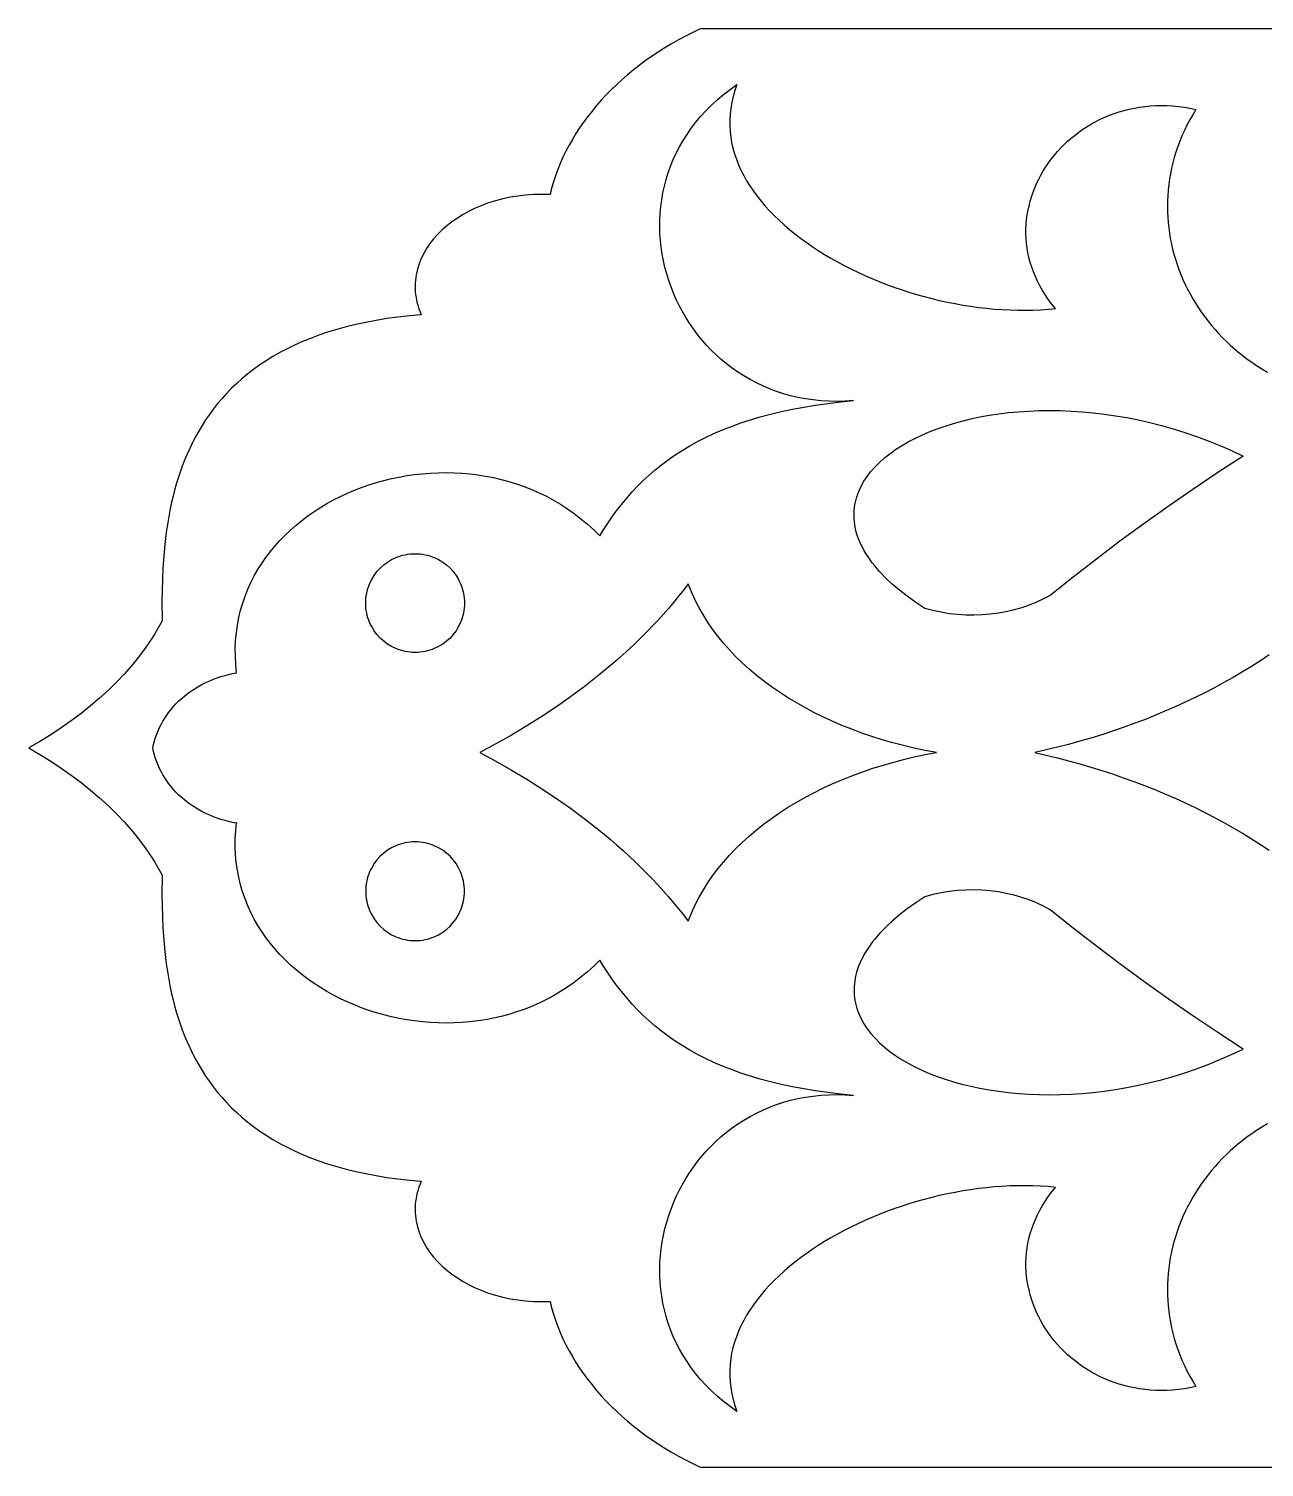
# Model space of a CAD drawing. Extents: x -350 to 350, y -46 to 278.
# Drawn here: x -350 to -270.4, y -46.4 to 46.3 of the extents above; entities that cross this region are included whole.
import ezdxf

# ---------------------------------------------------------------- set-up
doc = ezdxf.new("R2010")
doc.units = 0
doc.layers.add('LAYER_1', color=18, linetype='CONTINUOUS')

msp = doc.modelspace()

# ---------------------------------------------------------------- linework, layer by layer
at = {"layer": 'LAYER_1'}
for points in [[(-8.072, 46.302), (-306.723, 46.302), (-307.2, 46.07), (-307.667, 45.831), (-308.124, 45.583), (-308.571, 45.327), (-309.008, 45.064), (-309.434, 44.793), (-309.85, 44.514), (-310.256, 44.228), (-310.651, 43.935), (-311.034, 43.634), (-311.407, 43.327), (-311.769, 43.014), (-312.119, 42.693), (-312.457, 42.367), (-312.784, 42.034), (-313.099, 41.696), (-313.402, 41.351), (-313.693, 41.001), (-313.971, 40.646), (-314.237, 40.285), (-314.491, 39.92), (-314.731, 39.549), (-314.959, 39.174), (-315.174, 38.794), (-315.375, 38.409), (-315.563, 38.021), (-315.737, 37.628), (-315.897, 37.231), (-316.044, 36.831), (-316.177, 36.427), (-316.295, 36.02), (-316.399, 35.61), (-316.933, 35.623), (-317.457, 35.611), (-317.971, 35.577), (-318.474, 35.519), (-318.966, 35.439), (-319.445, 35.338), (-319.91, 35.217), (-320.361, 35.076), (-320.797, 34.916), (-321.218, 34.739), (-321.621, 34.544), (-322.007, 34.332), (-322.374, 34.105), (-322.722, 33.863), (-323.049, 33.607), (-323.356, 33.338), (-323.64, 33.056), (-323.902, 32.762), (-324.14, 32.458), (-324.354, 32.143), (-324.543, 31.819), (-324.705, 31.487), (-324.84, 31.147), (-324.948, 30.8), (-325.026, 30.446), (-325.055, 30.268), (-325.076, 30.088), (-325.089, 29.907), (-325.094, 29.724), (-325.092, 29.541), (-325.082, 29.357), (-325.064, 29.173), (-325.037, 28.987), (-325.003, 28.801), (-324.96, 28.615), (-324.909, 28.428), (-324.849, 28.241), (-324.78, 28.054), (-324.703, 27.867), (-325.463, 27.799), (-326.2, 27.716), (-326.914, 27.618), (-327.605, 27.506), (-328.274, 27.38), (-328.921, 27.24), (-329.547, 27.087), (-330.152, 26.921), (-330.735, 26.742), (-331.299, 26.552), (-331.842, 26.349), (-332.365, 26.136), (-332.869, 25.911), (-333.354, 25.675), (-333.821, 25.429), (-334.269, 25.173), (-334.699, 24.907), (-335.112, 24.632), (-335.507, 24.348), (-335.886, 24.055), (-336.249, 23.755), (-336.595, 23.446), (-336.925, 23.13), (-337.24, 22.806), (-337.54, 22.476), (-337.826, 22.14), (-338.097, 21.797), (-338.354, 21.449), (-338.598, 21.095), (-338.829, 20.736), (-339.046, 20.373), (-339.252, 20.006), (-339.445, 19.634), (-339.626, 19.259), (-339.796, 18.881), (-339.955, 18.5), (-340.104, 18.116), (-340.242, 17.73), (-340.37, 17.343), (-340.489, 16.954), (-340.598, 16.564), (-340.699, 16.173), (-340.791, 15.783), (-340.875, 15.392), (-341.02, 14.611), (-341.137, 13.836), (-341.229, 13.067), (-341.298, 12.309), (-341.348, 11.563), (-341.382, 10.834), (-341.402, 10.123), (-341.412, 9.434), (-341.41, 8.133), (-341.574, 7.833), (-341.746, 7.535), (-341.925, 7.24), (-342.111, 6.948), (-342.505, 6.371), (-342.927, 5.806), (-343.378, 5.252), (-343.855, 4.709), (-344.359, 4.177), (-344.889, 3.658), (-345.444, 3.15), (-346.025, 2.655), (-346.63, 2.171), (-347.258, 1.701), (-347.91, 1.243), (-348.585, 0.797), (-349.282, 0.365), (-350, -0.054), (-349.282, -0.473), (-348.585, -0.905), (-347.91, -1.351), (-347.258, -1.809), (-346.63, -2.28), (-346.025, -2.763), (-345.444, -3.258), (-344.889, -3.766), (-344.359, -4.286), (-343.855, -4.817), (-343.378, -5.36), (-342.927, -5.914), (-342.505, -6.479), (-342.111, -7.056), (-341.925, -7.348), (-341.746, -7.643), (-341.574, -7.941), (-341.41, -8.241), (-341.412, -9.543), (-341.402, -10.231), (-341.382, -10.942), (-341.348, -11.671), (-341.298, -12.417), (-341.229, -13.175), (-341.137, -13.944), (-341.02, -14.72), (-340.875, -15.5), (-340.791, -15.891), (-340.699, -16.282), (-340.598, -16.672), (-340.489, -17.062), (-340.37, -17.451), (-340.242, -17.838), (-340.104, -18.224), (-339.955, -18.608), (-339.796, -18.989), (-339.626, -19.367), (-339.445, -19.742), (-339.252, -20.114), (-339.046, -20.481), (-338.829, -20.845), (-338.598, -21.203), (-338.354, -21.557), (-338.097, -21.905), (-337.826, -22.248), (-337.54, -22.584), (-337.24, -22.914), (-336.925, -23.238), (-336.595, -23.554), (-336.249, -23.863), (-335.886, -24.163), (-335.507, -24.456), (-335.112, -24.74), (-334.699, -25.015), (-334.269, -25.281), (-333.821, -25.537), (-333.354, -25.783), (-332.869, -26.019), (-332.365, -26.244), (-331.842, -26.458), (-331.299, -26.66), (-330.735, -26.851), (-330.152, -27.029), (-329.547, -27.195), (-328.921, -27.348), (-328.274, -27.488), (-327.605, -27.614), (-326.914, -27.726), (-326.2, -27.824), (-325.463, -27.907), (-324.703, -27.975), (-324.78, -28.162), (-324.849, -28.349), (-324.909, -28.536), (-324.96, -28.723), (-325.003, -28.909), (-325.037, -29.095), (-325.064, -29.281), (-325.082, -29.465), (-325.092, -29.649), (-325.094, -29.833), (-325.089, -30.015), (-325.076, -30.196), (-325.055, -30.376), (-325.026, -30.554), (-324.948, -30.908), (-324.84, -31.255), (-324.705, -31.595), (-324.543, -31.928), (-324.354, -32.251), (-324.14, -32.566), (-323.902, -32.871), (-323.64, -33.164), (-323.356, -33.446), (-323.049, -33.715), (-322.722, -33.971), (-322.374, -34.213), (-322.007, -34.44), (-321.621, -34.652), (-321.218, -34.847), (-320.797, -35.025), (-320.361, -35.184), (-319.91, -35.325), (-319.445, -35.446), (-318.966, -35.547), (-318.474, -35.627), (-317.971, -35.685), (-317.457, -35.719), (-316.933, -35.731), (-316.399, -35.718), (-316.295, -36.128), (-316.177, -36.535), (-316.044, -36.939), (-315.897, -37.339), (-315.737, -37.736), (-315.563, -38.129), (-315.375, -38.517), (-315.174, -38.902), (-314.959, -39.282), (-314.731, -39.657), (-314.491, -40.028), (-314.237, -40.393), (-313.971, -40.754), (-313.693, -41.11), (-313.402, -41.459), (-313.099, -41.804), (-312.784, -42.142), (-312.457, -42.475), (-312.119, -42.801), (-311.769, -43.122), (-311.407, -43.435), (-311.034, -43.742), (-310.651, -44.043), (-310.256, -44.336), (-309.85, -44.622), (-309.434, -44.901), (-309.008, -45.172), (-308.571, -45.436), (-308.124, -45.691), (-307.667, -45.939), (-307.2, -46.178), (-306.723, -46.41), (-8.072, -46.41)], [(-270.156, -24.28), (-270.477, -24.469), (-270.792, -24.666), (-271.099, -24.871), (-271.399, -25.082), (-271.691, -25.301), (-271.977, -25.527), (-272.254, -25.76), (-272.525, -25.999), (-272.787, -26.245), (-273.042, -26.497), (-273.289, -26.755), (-273.528, -27.019), (-273.759, -27.288), (-273.982, -27.563), (-274.196, -27.844), (-274.403, -28.129), (-274.6, -28.419), (-274.789, -28.714), (-274.969, -29.014), (-275.141, -29.318), (-275.303, -29.626), (-275.457, -29.937), (-275.601, -30.253), (-275.736, -30.572), (-275.862, -30.895), (-275.978, -31.221), (-276.085, -31.55), (-276.182, -31.881), (-276.269, -32.216), (-276.346, -32.552), (-276.414, -32.891), (-276.471, -33.232), (-276.519, -33.575), (-276.556, -33.92), (-276.582, -34.266), (-276.598, -34.613), (-276.604, -34.961), (-276.598, -35.311), (-276.582, -35.661), (-276.555, -36.011), (-276.517, -36.362), (-276.468, -36.713), (-276.408, -37.064), (-276.336, -37.415), (-276.253, -37.765), (-276.158, -38.115), (-276.052, -38.464), (-275.934, -38.812), (-275.804, -39.159), (-275.662, -39.504), (-275.508, -39.848), (-275.342, -40.191), (-275.164, -40.531), (-274.973, -40.869), (-274.77, -41.205), (-275.149, -41.285), (-275.525, -41.35), (-275.897, -41.4), (-276.266, -41.435), (-276.631, -41.457), (-276.992, -41.464), (-277.348, -41.458), (-277.7, -41.438), (-278.048, -41.406), (-278.391, -41.361), (-278.728, -41.303), (-279.061, -41.234), (-279.388, -41.152), (-279.709, -41.059), (-280.024, -40.955), (-280.333, -40.84), (-280.636, -40.714), (-280.932, -40.579), (-281.221, -40.433), (-281.504, -40.277), (-281.779, -40.112), (-282.047, -39.938), (-282.307, -39.755), (-282.559, -39.563), (-282.804, -39.364), (-283.04, -39.156), (-283.267, -38.941), (-283.486, -38.718), (-283.697, -38.489), (-283.898, -38.253), (-284.089, -38.01), (-284.271, -37.761), (-284.444, -37.507), (-284.606, -37.247), (-284.759, -36.981), (-284.901, -36.711), (-285.032, -36.437), (-285.153, -36.157), (-285.263, -35.874), (-285.361, -35.588), (-285.448, -35.297), (-285.524, -35.004), (-285.587, -34.708), (-285.639, -34.409), (-285.678, -34.109), (-285.705, -33.806), (-285.719, -33.501), (-285.72, -33.196), (-285.708, -32.889), (-285.683, -32.582), (-285.645, -32.274), (-285.592, -31.966), (-285.526, -31.658), (-285.445, -31.351), (-285.35, -31.045), (-285.241, -30.739), (-285.116, -30.435), (-284.977, -30.133), (-284.823, -29.833), (-284.653, -29.535), (-284.467, -29.239), (-284.266, -28.947), (-284.048, -28.657), (-283.814, -28.371), (-284.297, -28.327), (-284.784, -28.295), (-285.275, -28.274), (-285.769, -28.266), (-286.266, -28.269), (-286.765, -28.284), (-287.267, -28.31), (-287.769, -28.347), (-288.273, -28.395), (-288.778, -28.454), (-289.283, -28.523), (-289.787, -28.603), (-290.29, -28.693), (-290.793, -28.793), (-291.294, -28.903), (-291.792, -29.023), (-292.288, -29.153), (-292.781, -29.291), (-293.271, -29.439), (-293.756, -29.596), (-294.237, -29.762), (-294.714, -29.937), (-295.185, -30.12), (-295.65, -30.311), (-296.109, -30.511), (-296.562, -30.718), (-297.007, -30.934), (-297.445, -31.157), (-297.875, -31.387), (-298.296, -31.625), (-298.708, -31.87), (-299.111, -32.122), (-299.505, -32.381), (-299.888, -32.646), (-300.26, -32.918), (-300.621, -33.196), (-300.97, -33.48), (-301.308, -33.769), (-301.632, -34.065), (-301.944, -34.366), (-302.243, -34.673), (-302.527, -34.985), (-302.797, -35.302), (-303.052, -35.623), (-303.292, -35.95), (-303.517, -36.281), (-303.725, -36.616), (-303.917, -36.955), (-304.091, -37.299), (-304.248, -37.646), (-304.387, -37.997), (-304.507, -38.351), (-304.609, -38.709), (-304.691, -39.069), (-304.754, -39.433), (-304.796, -39.799), (-304.818, -40.169), (-304.818, -40.54), (-304.797, -40.914), (-304.754, -41.29), (-304.688, -41.667), (-304.599, -42.047), (-304.487, -42.428), (-304.351, -42.81), (-304.796, -42.494), (-305.218, -42.167), (-305.618, -41.829), (-305.997, -41.481), (-306.354, -41.123), (-306.689, -40.756), (-307.003, -40.38), (-307.297, -39.996), (-307.569, -39.605), (-307.821, -39.206), (-308.053, -38.801), (-308.264, -38.39), (-308.456, -37.974), (-308.628, -37.553), (-308.781, -37.128), (-308.914, -36.699), (-309.028, -36.267), (-309.124, -35.832), (-309.2, -35.395), (-309.259, -34.956), (-309.299, -34.517), (-309.321, -34.077), (-309.325, -33.637), (-309.312, -33.198), (-309.282, -32.76), (-309.234, -32.324), (-309.17, -31.89), (-309.089, -31.459), (-308.991, -31.031), (-308.877, -30.608), (-308.747, -30.188), (-308.601, -29.774), (-308.439, -29.365), (-308.262, -28.963), (-308.07, -28.567), (-307.863, -28.178), (-307.641, -27.797), (-307.404, -27.425), (-307.154, -27.061), (-306.888, -26.707), (-306.609, -26.362), (-306.317, -26.028), (-306.01, -25.706), (-305.691, -25.394), (-305.358, -25.095), (-305.013, -24.809), (-304.655, -24.535), (-304.284, -24.276), (-303.901, -24.031), (-303.506, -23.801), (-303.1, -23.586), (-302.681, -23.387), (-302.252, -23.204), (-301.811, -23.039), (-301.359, -22.891), (-300.897, -22.762), (-300.424, -22.651), (-299.94, -22.559), (-299.447, -22.487), (-298.943, -22.436), (-298.43, -22.405), (-297.908, -22.396), (-297.376, -22.409), (-296.835, -22.444), (-297.675, -22.362), (-298.489, -22.265), (-299.276, -22.154), (-300.039, -22.03), (-300.776, -21.892), (-301.489, -21.74), (-302.178, -21.575), (-302.843, -21.397), (-303.486, -21.205), (-304.107, -21.002), (-304.705, -20.786), (-305.283, -20.557), (-305.84, -20.316), (-306.377, -20.064), (-306.894, -19.8), (-307.392, -19.524), (-307.871, -19.238), (-308.332, -18.94), (-308.776, -18.631), (-309.203, -18.311), (-309.613, -17.981), (-310.008, -17.641), (-310.386, -17.291), (-310.75, -16.931), (-311.1, -16.561), (-311.436, -16.182), (-311.758, -15.794), (-312.068, -15.396), (-312.365, -14.99), (-312.651, -14.575), (-312.926, -14.151), (-313.189, -13.72), (-313.584, -14.111), (-313.991, -14.482), (-314.408, -14.831), (-314.836, -15.16), (-315.273, -15.468), (-315.72, -15.756), (-316.175, -16.024), (-316.637, -16.272), (-317.107, -16.5), (-317.584, -16.709), (-318.067, -16.899), (-318.555, -17.069), (-319.048, -17.221), (-319.545, -17.354), (-320.046, -17.468), (-320.55, -17.565), (-321.057, -17.643), (-321.565, -17.704), (-322.075, -17.747), (-322.585, -17.772), (-323.096, -17.78), (-323.606, -17.772), (-324.114, -17.747), (-324.621, -17.705), (-325.126, -17.646), (-325.628, -17.572), (-326.126, -17.482), (-326.62, -17.376), (-327.11, -17.254), (-327.594, -17.117), (-328.072, -16.965), (-328.543, -16.799), (-329.008, -16.617), (-329.465, -16.421), (-329.913, -16.211), (-330.353, -15.987), (-330.783, -15.749), (-331.203, -15.497), (-331.612, -15.232), (-332.01, -14.953), (-332.396, -14.662), (-332.769, -14.358), (-333.13, -14.041), (-333.476, -13.712), (-333.809, -13.37), (-334.126, -13.017), (-334.428, -12.652), (-334.714, -12.275), (-334.983, -11.887), (-335.235, -11.488), (-335.468, -11.078), (-335.684, -10.657), (-335.88, -10.226), (-336.057, -9.785), (-336.213, -9.333), (-336.348, -8.871), (-336.462, -8.4), (-336.554, -7.919), (-336.623, -7.429), (-336.669, -6.93), (-336.691, -6.423), (-336.688, -5.906), (-336.66, -5.381), (-336.607, -4.848), (-336.606, -4.894), (-336.601, -4.892), (-336.859, -4.845), (-337.114, -4.79), (-337.365, -4.726), (-337.611, -4.655), (-337.853, -4.575), (-338.091, -4.488), (-338.324, -4.393), (-338.551, -4.29), (-338.774, -4.181), (-338.991, -4.064), (-339.203, -3.94), (-339.409, -3.809), (-339.608, -3.672), (-339.802, -3.529), (-339.989, -3.379), (-340.17, -3.223), (-340.344, -3.062), (-340.511, -2.895), (-340.671, -2.722), (-340.823, -2.544), (-340.968, -2.36), (-341.106, -2.172), (-341.235, -1.979), (-341.356, -1.781), (-341.469, -1.579), (-341.573, -1.373), (-341.669, -1.162), (-341.755, -0.948), (-341.833, -0.73), (-341.901, -0.508), (-341.959, -0.282), (-342.008, -0.054), (-341.959, 0.174), (-341.901, 0.4), (-341.833, 0.621), (-341.755, 0.84), (-341.669, 1.054), (-341.573, 1.265), (-341.469, 1.471), (-341.356, 1.673), (-341.235, 1.871), (-341.106, 2.064), (-340.968, 2.252), (-340.823, 2.436), (-340.671, 2.614), (-340.511, 2.787), (-340.344, 2.954), (-340.17, 3.115), (-339.989, 3.271), (-339.802, 3.421), (-339.608, 3.564), (-339.409, 3.701), (-339.203, 3.832), (-338.991, 3.956), (-338.774, 4.072), (-338.551, 4.182), (-338.324, 4.285), (-338.091, 4.38), (-337.853, 4.467), (-337.611, 4.547), (-337.365, 4.618), (-337.114, 4.682), (-336.859, 4.737), (-336.601, 4.784), (-336.654, 5.32), (-336.682, 5.847), (-336.685, 6.366), (-336.664, 6.876), (-336.618, 7.377), (-336.549, 7.869), (-336.458, 8.351), (-336.344, 8.823), (-336.209, 9.286), (-336.053, 9.739), (-335.877, 10.181), (-335.681, 10.613), (-335.465, 11.034), (-335.232, 11.444), (-334.98, 11.843), (-334.711, 12.231), (-334.426, 12.608), (-334.124, 12.972), (-333.806, 13.325), (-333.474, 13.666), (-333.128, 13.994), (-332.768, 14.31), (-332.394, 14.613), (-332.008, 14.903), (-331.611, 15.18), (-331.201, 15.444), (-330.782, 15.695), (-330.352, 15.931), (-329.912, 16.154), (-329.464, 16.363), (-329.007, 16.557), (-328.543, 16.737), (-328.071, 16.902), (-327.593, 17.052), (-327.109, 17.187), (-326.62, 17.306), (-326.126, 17.41), (-325.627, 17.499), (-325.126, 17.571), (-324.621, 17.627), (-324.114, 17.667), (-323.605, 17.691), (-323.095, 17.697), (-322.585, 17.687), (-322.075, 17.66), (-321.565, 17.615), (-321.057, 17.553), (-320.55, 17.472), (-320.046, 17.374), (-319.545, 17.258), (-319.048, 17.124), (-318.555, 16.97), (-318.067, 16.799), (-317.584, 16.608), (-317.107, 16.398), (-316.637, 16.168), (-316.175, 15.919), (-315.72, 15.651), (-315.273, 15.362), (-314.836, 15.053), (-314.408, 14.724), (-313.991, 14.374), (-313.584, 14.003), (-313.189, 13.612), (-312.926, 14.043), (-312.651, 14.467), (-312.365, 14.882), (-312.068, 15.288), (-311.758, 15.685), (-311.436, 16.074), (-311.1, 16.453), (-310.75, 16.823), (-310.386, 17.183), (-310.008, 17.533), (-309.613, 17.873), (-309.203, 18.203), (-308.776, 18.523), (-308.332, 18.831), (-307.871, 19.129), (-307.392, 19.416), (-306.894, 19.692), (-306.377, 19.956), (-305.84, 20.208), (-305.283, 20.449), (-304.705, 20.677), (-304.107, 20.894), (-303.486, 21.097), (-302.843, 21.288), (-302.178, 21.467), (-301.489, 21.632), (-300.776, 21.783), (-300.039, 21.922), (-299.276, 22.046), (-298.489, 22.157), (-297.675, 22.254), (-296.835, 22.336), (-297.376, 22.301), (-297.908, 22.288), (-298.43, 22.297), (-298.943, 22.328), (-299.447, 22.379), (-299.94, 22.451), (-300.424, 22.543), (-300.897, 22.654), (-301.359, 22.783), (-301.811, 22.931), (-302.252, 23.096), (-302.681, 23.279), (-303.1, 23.478), (-303.506, 23.692), (-303.901, 23.923), (-304.284, 24.168), (-304.655, 24.427), (-305.013, 24.701), (-305.358, 24.987), (-305.691, 25.286), (-306.01, 25.597), (-306.317, 25.92), (-306.609, 26.254), (-306.888, 26.599), (-307.154, 26.953), (-307.404, 27.317), (-307.641, 27.689), (-307.863, 28.07), (-308.07, 28.459), (-308.262, 28.855), (-308.439, 29.257), (-308.601, 29.666), (-308.747, 30.08), (-308.877, 30.5), (-308.991, 30.923), (-309.089, 31.351), (-309.17, 31.782), (-309.234, 32.216), (-309.282, 32.652), (-309.312, 33.09), (-309.325, 33.529), (-309.321, 33.969), (-309.299, 34.409), (-309.259, 34.848), (-309.2, 35.287), (-309.124, 35.724), (-309.028, 36.158), (-308.914, 36.591), (-308.781, 37.02), (-308.628, 37.445), (-308.456, 37.866), (-308.264, 38.282), (-308.053, 38.693), (-307.821, 39.098), (-307.569, 39.497), (-307.297, 39.888), (-307.003, 40.272), (-306.689, 40.648), (-306.354, 41.015), (-305.997, 41.373), (-305.618, 41.721), (-305.218, 42.059), (-304.796, 42.386), (-304.351, 42.702), (-304.487, 42.32), (-304.599, 41.939), (-304.688, 41.559), (-304.754, 41.181), (-304.797, 40.806), (-304.818, 40.432), (-304.818, 40.06), (-304.796, 39.691), (-304.754, 39.325), (-304.691, 38.961), (-304.609, 38.6), (-304.507, 38.243), (-304.387, 37.889), (-304.248, 37.538), (-304.091, 37.19), (-303.917, 36.847), (-303.725, 36.508), (-303.517, 36.172), (-303.292, 35.842), (-303.052, 35.515), (-302.797, 35.193), (-302.527, 34.877), (-302.243, 34.565), (-301.944, 34.258), (-301.632, 33.957), (-301.308, 33.661), (-300.97, 33.371), (-300.621, 33.087), (-300.26, 32.809), (-299.888, 32.538), (-299.505, 32.273), (-299.111, 32.014), (-298.708, 31.762), (-298.296, 31.517), (-297.875, 31.279), (-297.445, 31.049), (-297.007, 30.826), (-296.562, 30.61), (-296.109, 30.403), (-295.65, 30.203), (-295.185, 30.012), (-294.714, 29.829), (-294.237, 29.654), (-293.756, 29.488), (-293.271, 29.331), (-292.781, 29.183), (-292.288, 29.044), (-291.792, 28.915), (-291.294, 28.795), (-290.793, 28.685), (-290.29, 28.585), (-289.787, 28.495), (-289.283, 28.415), (-288.778, 28.346), (-288.273, 28.287), (-287.769, 28.239), (-287.267, 28.202), (-286.765, 28.176), (-286.266, 28.161), (-285.769, 28.158), (-285.275, 28.166), (-284.784, 28.187), (-284.297, 28.219), (-283.814, 28.263), (-284.048, 28.549), (-284.266, 28.838), (-284.467, 29.131), (-284.653, 29.426), (-284.823, 29.725), (-284.977, 30.025), (-285.116, 30.327), (-285.241, 30.631), (-285.35, 30.936), (-285.445, 31.243), (-285.526, 31.55), (-285.592, 31.858), (-285.645, 32.166), (-285.683, 32.474), (-285.708, 32.781), (-285.72, 33.088), (-285.719, 33.393), (-285.705, 33.698), (-285.678, 34), (-285.639, 34.301), (-285.587, 34.6), (-285.524, 34.896), (-285.448, 35.189), (-285.361, 35.479), (-285.263, 35.766), (-285.153, 36.049), (-285.032, 36.328), (-284.901, 36.603), (-284.759, 36.873), (-284.606, 37.139), (-284.444, 37.399), (-284.271, 37.653), (-284.089, 37.902), (-283.898, 38.144), (-283.697, 38.381), (-283.486, 38.61), (-283.267, 38.833), (-283.04, 39.048), (-282.804, 39.255), (-282.559, 39.455), (-282.307, 39.647), (-282.047, 39.83), (-281.779, 40.004), (-281.504, 40.169), (-281.221, 40.324), (-280.932, 40.47), (-280.636, 40.606), (-280.333, 40.732), (-280.024, 40.847), (-279.709, 40.951), (-279.388, 41.044), (-279.061, 41.126), (-278.728, 41.195), (-278.391, 41.253), (-278.048, 41.298), (-277.7, 41.33), (-277.348, 41.35), (-276.992, 41.356), (-276.631, 41.348), (-276.266, 41.327), (-275.897, 41.291), (-275.525, 41.241), (-275.149, 41.177), (-274.77, 41.097), (-274.973, 40.761), (-275.164, 40.423), (-275.342, 40.082), (-275.508, 39.74), (-275.662, 39.396), (-275.804, 39.051), (-275.934, 38.704), (-276.052, 38.356), (-276.158, 38.007), (-276.253, 37.657), (-276.336, 37.307), (-276.408, 36.956), (-276.468, 36.605), (-276.517, 36.254), (-276.555, 35.903), (-276.582, 35.553), (-276.598, 35.202), (-276.604, 34.853), (-276.598, 34.505), (-276.582, 34.157), (-276.556, 33.811), (-276.519, 33.467), (-276.471, 33.124), (-276.414, 32.783), (-276.346, 32.444), (-276.269, 32.107), (-276.182, 31.773), (-276.085, 31.442), (-275.978, 31.113), (-275.862, 30.787), (-275.736, 30.464), (-275.601, 30.145), (-275.457, 29.829), (-275.303, 29.517), (-275.141, 29.209), (-274.969, 28.906), (-274.789, 28.606), (-274.6, 28.311), (-274.403, 28.021), (-274.196, 27.736), (-273.982, 27.455), (-273.759, 27.18), (-273.528, 26.911), (-273.289, 26.647), (-273.042, 26.389), (-272.787, 26.137), (-272.525, 25.891), (-272.254, 25.652), (-271.977, 25.419), (-271.691, 25.193), (-271.399, 24.974), (-271.099, 24.762), (-270.792, 24.558), (-270.477, 24.361), (-270.156, 24.172)], [(-270.041, 5.941), (-270.606, 5.568), (-271.181, 5.203), (-271.765, 4.847), (-272.359, 4.499), (-272.961, 4.16), (-273.573, 3.83), (-274.193, 3.508), (-274.822, 3.196), (-275.459, 2.893), (-276.105, 2.599), (-276.758, 2.314), (-277.42, 2.038), (-278.089, 1.772), (-278.765, 1.516), (-279.449, 1.269), (-280.14, 1.031), (-280.837, 0.804), (-281.542, 0.587), (-282.253, 0.379), (-282.97, 0.182), (-283.693, -0.005), (-284.423, -0.182), (-285.158, -0.349), (-284.423, -0.515), (-283.693, -0.692), (-282.97, -0.88), (-282.253, -1.077), (-281.542, -1.284), (-280.837, -1.502), (-280.14, -1.729), (-279.449, -1.967), (-278.765, -2.213), (-278.089, -2.47), (-277.42, -2.736), (-276.758, -3.012), (-276.105, -3.296), (-275.459, -3.591), (-274.822, -3.894), (-274.193, -4.206), (-273.573, -4.528), (-272.961, -4.858), (-272.359, -5.197), (-271.765, -5.544), (-271.181, -5.901), (-270.606, -6.266), (-270.041, -6.639)]]:
    msp.add_lwpolyline(points, dxfattribs=at)
for points in [[(-284.162, 9.785), (-284.594, 9.55), (-285.043, 9.338), (-285.509, 9.149), (-285.99, 8.984), (-286.482, 8.842), (-286.986, 8.725), (-287.499, 8.632), (-288.019, 8.564), (-288.544, 8.521), (-289.073, 8.503), (-289.605, 8.511), (-290.137, 8.544), (-290.667, 8.604), (-291.194, 8.69), (-291.716, 8.803), (-292.232, 8.943), (-292.824, 9.333), (-293.371, 9.725), (-293.875, 10.117), (-294.336, 10.509), (-294.755, 10.901), (-295.133, 11.293), (-295.471, 11.683), (-295.624, 11.878), (-295.768, 12.072), (-295.902, 12.266), (-296.026, 12.46), (-296.141, 12.652), (-296.246, 12.845), (-296.342, 13.036), (-296.429, 13.227), (-296.506, 13.417), (-296.574, 13.606), (-296.634, 13.794), (-296.684, 13.982), (-296.725, 14.168), (-296.758, 14.353), (-296.782, 14.538), (-296.797, 14.721), (-296.804, 14.903), (-296.803, 15.083), (-296.793, 15.263), (-296.775, 15.441), (-296.749, 15.618), (-296.715, 15.793), (-296.673, 15.967), (-296.623, 16.139), (-296.566, 16.309), (-296.501, 16.478), (-296.348, 16.811), (-296.165, 17.136), (-295.954, 17.454), (-295.715, 17.764), (-295.449, 18.065), (-295.156, 18.357), (-294.838, 18.64), (-294.494, 18.913), (-294.127, 19.176), (-293.735, 19.429), (-293.321, 19.67), (-292.885, 19.9), (-292.427, 20.119), (-291.949, 20.325), (-291.452, 20.518), (-290.935, 20.698), (-290.399, 20.865), (-289.846, 21.018), (-289.277, 21.157), (-288.691, 21.281), (-288.089, 21.39), (-287.473, 21.483), (-286.844, 21.56), (-286.201, 21.621), (-285.545, 21.665), (-284.878, 21.692), (-284.2, 21.702), (-283.512, 21.693), (-282.814, 21.666), (-282.107, 21.619), (-281.393, 21.554), (-280.671, 21.469), (-279.943, 21.364), (-279.209, 21.238), (-278.47, 21.091), (-277.727, 20.923), (-276.98, 20.733), (-276.231, 20.521), (-275.479, 20.287), (-274.726, 20.029), (-273.972, 19.748), (-273.219, 19.443), (-272.467, 19.114), (-271.716, 18.76), (-273.347, 17.695), (-274.957, 16.613), (-276.546, 15.515), (-278.113, 14.401), (-279.659, 13.271), (-281.182, 12.125), (-282.683, 10.963)], [(-325.096, 12.47), (-324.932, 12.466), (-324.77, 12.453), (-324.611, 12.433), (-324.454, 12.405), (-324.3, 12.37), (-324.149, 12.327), (-324.001, 12.277), (-323.857, 12.22), (-323.578, 12.086), (-323.316, 11.926), (-323.071, 11.743), (-322.844, 11.537), (-322.639, 11.311), (-322.456, 11.066), (-322.296, 10.803), (-322.226, 10.666), (-322.162, 10.525), (-322.105, 10.381), (-322.055, 10.233), (-322.012, 10.082), (-321.977, 9.927), (-321.949, 9.771), (-321.928, 9.611), (-321.916, 9.45), (-321.912, 9.286), (-321.916, 9.122), (-321.928, 8.96), (-321.949, 8.801), (-321.977, 8.644), (-322.012, 8.49), (-322.055, 8.339), (-322.105, 8.191), (-322.162, 8.046), (-322.296, 7.768), (-322.456, 7.506), (-322.639, 7.26), (-322.844, 7.034), (-323.071, 6.829), (-323.316, 6.646), (-323.578, 6.486), (-323.715, 6.416), (-323.857, 6.352), (-324.001, 6.295), (-324.149, 6.245), (-324.3, 6.202), (-324.454, 6.166), (-324.611, 6.138), (-324.77, 6.118), (-324.932, 6.106), (-325.096, 6.102), (-325.26, 6.106), (-325.421, 6.118), (-325.581, 6.138), (-325.738, 6.166), (-325.892, 6.202), (-326.043, 6.245), (-326.191, 6.295), (-326.335, 6.352), (-326.614, 6.486), (-326.876, 6.646), (-327.121, 6.829), (-327.347, 7.034), (-327.553, 7.26), (-327.736, 7.506), (-327.896, 7.768), (-327.966, 7.905), (-328.03, 8.046), (-328.087, 8.191), (-328.137, 8.339), (-328.18, 8.49), (-328.215, 8.644), (-328.243, 8.801), (-328.263, 8.96), (-328.276, 9.122), (-328.28, 9.286), (-328.276, 9.45), (-328.263, 9.611), (-328.243, 9.771), (-328.215, 9.927), (-328.18, 10.082), (-328.137, 10.233), (-328.087, 10.381), (-328.03, 10.525), (-327.896, 10.803), (-327.736, 11.066), (-327.553, 11.311), (-327.347, 11.537), (-327.121, 11.743), (-326.876, 11.926), (-326.614, 12.086), (-326.476, 12.156), (-326.335, 12.22), (-326.191, 12.277), (-326.043, 12.327), (-325.892, 12.37), (-325.738, 12.405), (-325.581, 12.433), (-325.421, 12.453), (-325.26, 12.466)], [(-291.493, -0.349), (-292.209, -0.214), (-292.917, -0.064), (-293.615, 0.101), (-294.304, 0.282), (-294.982, 0.477), (-295.65, 0.687), (-296.306, 0.912), (-296.951, 1.15), (-297.583, 1.403), (-298.202, 1.67), (-298.808, 1.949), (-299.4, 2.243), (-299.977, 2.549), (-300.539, 2.868), (-301.086, 3.199), (-301.617, 3.543), (-302.131, 3.899), (-302.628, 4.266), (-303.107, 4.645), (-303.568, 5.036), (-304.011, 5.437), (-304.434, 5.85), (-304.837, 6.273), (-305.22, 6.707), (-305.582, 7.15), (-305.923, 7.604), (-306.241, 8.067), (-306.538, 8.54), (-306.811, 9.021), (-307.061, 9.512), (-307.286, 10.012), (-307.488, 10.52), (-307.796, 10.119), (-308.112, 9.723), (-308.436, 9.33), (-308.768, 8.941), (-309.107, 8.556), (-309.455, 8.174), (-309.809, 7.796), (-310.172, 7.422), (-310.541, 7.052), (-310.918, 6.686), (-311.303, 6.324), (-311.694, 5.966), (-312.093, 5.611), (-312.499, 5.261), (-313.331, 4.572), (-314.191, 3.899), (-315.077, 3.242), (-315.99, 2.602), (-316.929, 1.978), (-317.893, 1.371), (-318.881, 0.78), (-319.894, 0.207), (-320.93, -0.349), (-319.894, -0.905), (-318.881, -1.478), (-317.893, -2.068), (-316.929, -2.676), (-315.99, -3.299), (-315.077, -3.94), (-314.191, -4.597), (-313.331, -5.269), (-312.911, -5.612), (-312.499, -5.958), (-312.093, -6.309), (-311.694, -6.663), (-311.303, -7.022), (-310.918, -7.384), (-310.541, -7.75), (-310.172, -8.12), (-309.809, -8.494), (-309.455, -8.872), (-309.107, -9.253), (-308.768, -9.639), (-308.436, -10.028), (-308.112, -10.421), (-307.796, -10.817), (-307.488, -11.218), (-307.286, -10.71), (-307.061, -10.21), (-306.811, -9.719), (-306.538, -9.237), (-306.241, -8.765), (-305.923, -8.301), (-305.582, -7.848), (-305.22, -7.404), (-304.837, -6.971), (-304.434, -6.548), (-304.011, -6.135), (-303.568, -5.734), (-303.107, -5.343), (-302.628, -4.964), (-302.131, -4.596), (-301.617, -4.241), (-301.086, -3.897), (-300.539, -3.565), (-299.977, -3.247), (-299.4, -2.94), (-298.808, -2.647), (-298.202, -2.367), (-297.583, -2.101), (-296.951, -1.848), (-296.306, -1.61), (-295.65, -1.385), (-294.982, -1.175), (-294.304, -0.979), (-293.615, -0.799), (-292.917, -0.633), (-292.209, -0.483)], [(-325.096, -12.47), (-324.932, -12.466), (-324.77, -12.453), (-324.611, -12.433), (-324.454, -12.405), (-324.3, -12.37), (-324.149, -12.327), (-324.001, -12.277), (-323.857, -12.22), (-323.578, -12.086), (-323.316, -11.926), (-323.071, -11.743), (-322.844, -11.537), (-322.639, -11.311), (-322.456, -11.066), (-322.296, -10.803), (-322.226, -10.666), (-322.162, -10.525), (-322.105, -10.381), (-322.055, -10.233), (-322.012, -10.082), (-321.977, -9.927), (-321.949, -9.771), (-321.928, -9.611), (-321.916, -9.45), (-321.912, -9.286), (-321.916, -9.122), (-321.928, -8.96), (-321.949, -8.801), (-321.977, -8.644), (-322.012, -8.49), (-322.055, -8.339), (-322.105, -8.191), (-322.162, -8.046), (-322.296, -7.768), (-322.456, -7.506), (-322.639, -7.26), (-322.844, -7.034), (-323.071, -6.829), (-323.316, -6.646), (-323.578, -6.486), (-323.715, -6.416), (-323.857, -6.352), (-324.001, -6.295), (-324.149, -6.245), (-324.3, -6.202), (-324.454, -6.166), (-324.611, -6.138), (-324.77, -6.118), (-324.932, -6.106), (-325.096, -6.102), (-325.26, -6.106), (-325.421, -6.118), (-325.581, -6.138), (-325.738, -6.166), (-325.892, -6.202), (-326.043, -6.245), (-326.191, -6.295), (-326.335, -6.352), (-326.614, -6.486), (-326.876, -6.646), (-327.121, -6.829), (-327.347, -7.034), (-327.553, -7.26), (-327.736, -7.506), (-327.896, -7.768), (-327.966, -7.905), (-328.03, -8.046), (-328.087, -8.191), (-328.137, -8.339), (-328.18, -8.49), (-328.215, -8.644), (-328.243, -8.801), (-328.263, -8.96), (-328.276, -9.122), (-328.28, -9.286), (-328.276, -9.45), (-328.263, -9.611), (-328.243, -9.771), (-328.215, -9.927), (-328.18, -10.082), (-328.137, -10.233), (-328.087, -10.381), (-328.03, -10.525), (-327.896, -10.803), (-327.736, -11.066), (-327.553, -11.311), (-327.347, -11.537), (-327.121, -11.743), (-326.876, -11.926), (-326.614, -12.086), (-326.476, -12.156), (-326.335, -12.22), (-326.191, -12.277), (-326.043, -12.327), (-325.892, -12.37), (-325.738, -12.405), (-325.581, -12.433), (-325.421, -12.453), (-325.26, -12.466)], [(-284.162, -10.483), (-284.594, -10.248), (-285.043, -10.036), (-285.509, -9.847), (-285.99, -9.681), (-286.482, -9.54), (-286.986, -9.423), (-287.499, -9.33), (-288.019, -9.262), (-288.544, -9.219), (-289.073, -9.201), (-289.605, -9.209), (-290.137, -9.242), (-290.667, -9.302), (-291.194, -9.388), (-291.716, -9.501), (-292.232, -9.641), (-292.824, -10.031), (-293.371, -10.423), (-293.875, -10.815), (-294.336, -11.207), (-294.755, -11.599), (-295.133, -11.991), (-295.471, -12.381), (-295.624, -12.576), (-295.768, -12.77), (-295.902, -12.964), (-296.026, -13.157), (-296.141, -13.35), (-296.246, -13.542), (-296.342, -13.734), (-296.429, -13.925), (-296.506, -14.115), (-296.574, -14.304), (-296.634, -14.492), (-296.684, -14.679), (-296.725, -14.866), (-296.758, -15.051), (-296.782, -15.235), (-296.797, -15.419), (-296.804, -15.601), (-296.803, -15.781), (-296.793, -15.961), (-296.775, -16.139), (-296.749, -16.315), (-296.715, -16.491), (-296.673, -16.664), (-296.623, -16.837), (-296.566, -17.007), (-296.501, -17.176), (-296.348, -17.509), (-296.165, -17.834), (-295.954, -18.152), (-295.715, -18.461), (-295.449, -18.763), (-295.156, -19.055), (-294.838, -19.338), (-294.494, -19.611), (-294.127, -19.874), (-293.735, -20.127), (-293.321, -20.368), (-292.885, -20.598), (-292.427, -20.816), (-291.949, -21.023), (-291.452, -21.216), (-290.935, -21.396), (-290.399, -21.563), (-289.846, -21.716), (-289.277, -21.855), (-288.691, -21.979), (-288.089, -22.088), (-287.473, -22.181), (-286.844, -22.258), (-286.201, -22.319), (-285.545, -22.363), (-284.878, -22.39), (-284.2, -22.399), (-283.512, -22.391), (-282.814, -22.363), (-282.107, -22.317), (-281.393, -22.252), (-280.671, -22.167), (-279.943, -22.062), (-279.209, -21.936), (-278.47, -21.789), (-277.727, -21.621), (-276.98, -21.431), (-276.231, -21.219), (-275.479, -20.985), (-274.726, -20.727), (-273.972, -20.446), (-273.219, -20.141), (-272.467, -19.812), (-271.716, -19.458), (-273.347, -18.392), (-274.957, -17.311), (-276.546, -16.213), (-278.113, -15.099), (-279.659, -13.969), (-281.182, -12.823), (-282.683, -11.661)]]:
    msp.add_lwpolyline(points, close=True, dxfattribs=at)

doc.saveas('drawing.dxf')
